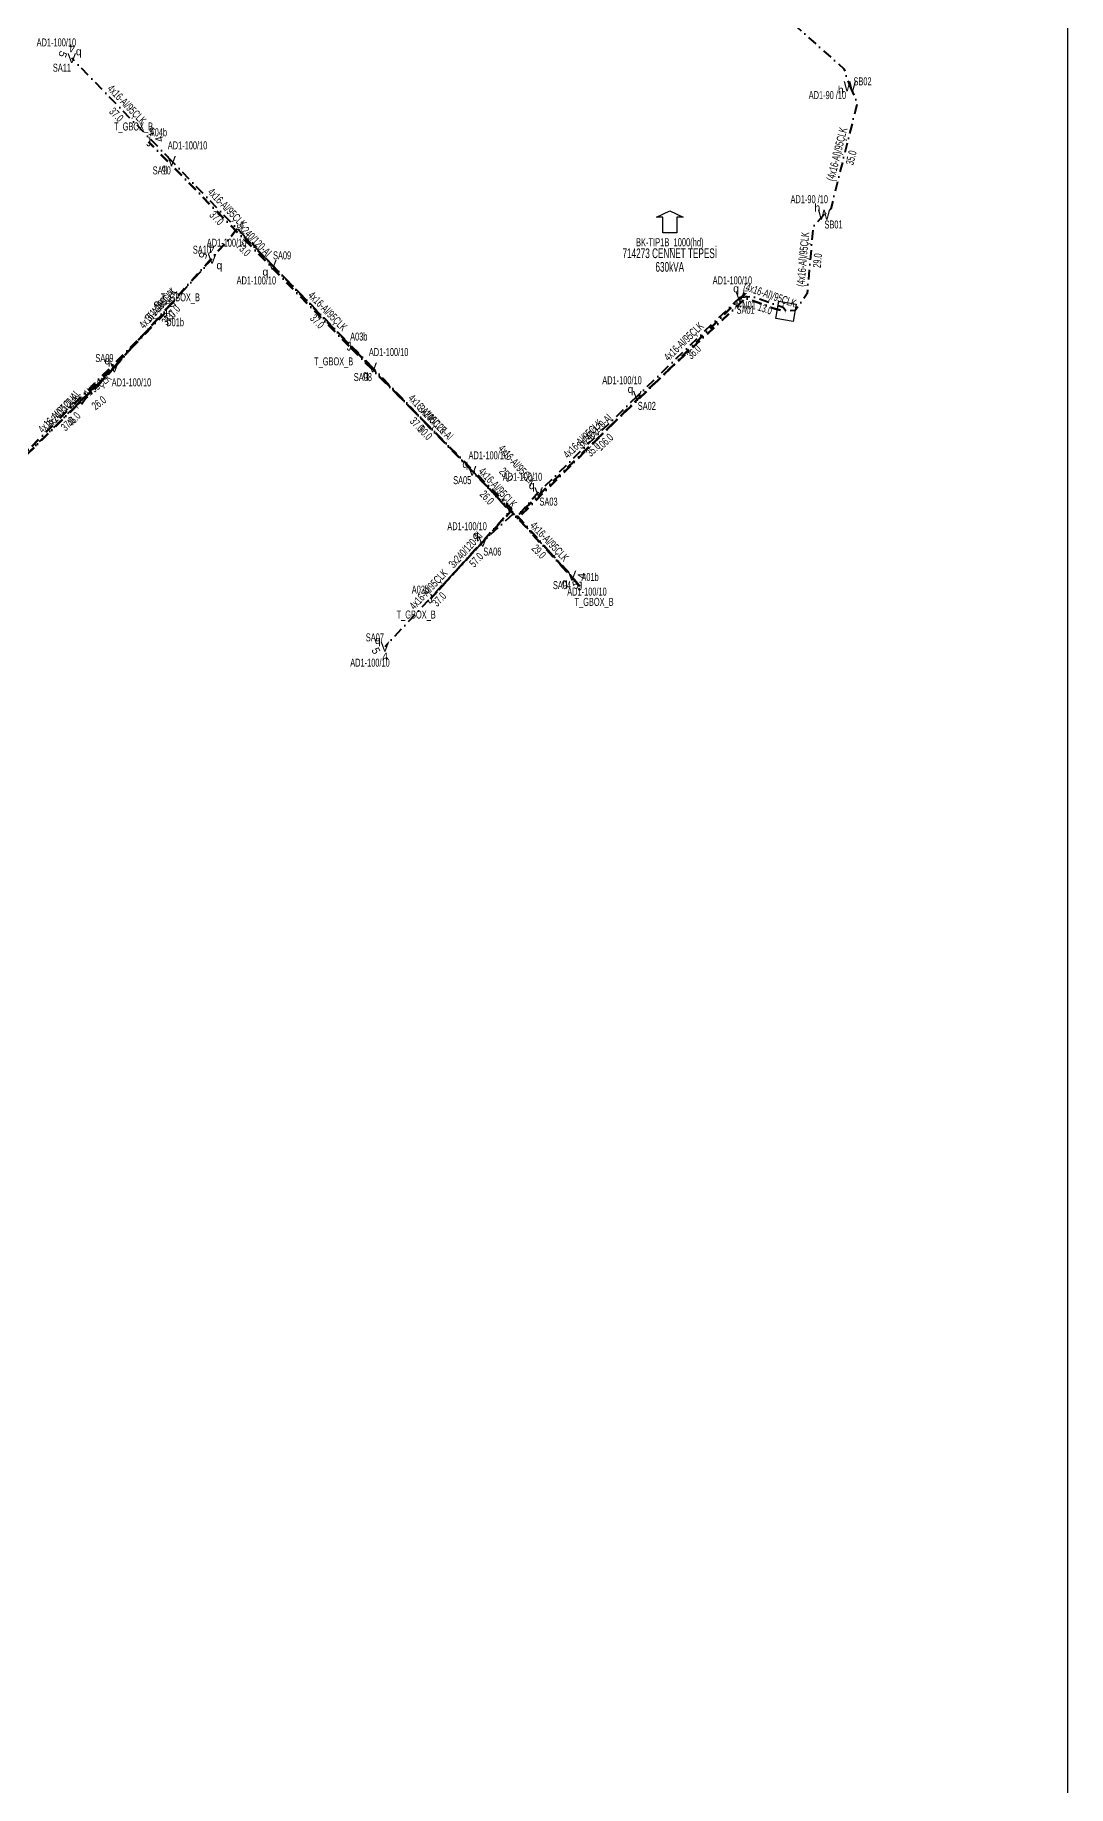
# Model space of a CAD drawing. Header units: millimetres. Extents: x 553786 to 559346, y 4090997 to 4099532.
# Drawn here: x 558333 to 558597.6, y 4093648.8 to 4094097.3 of the extents above; entities that cross this region are included whole.
import ezdxf
from ezdxf.enums import TextEntityAlignment as Align

# ---------------------------------------------------------------- set-up
doc = ezdxf.new("R2010")
doc.units = ezdxf.units.MM
doc.linetypes.add('DASHDOT', pattern=[5, 2.5, -1.25, 0, -1.25])
for name, color, linetype, lineweight in [('DIREK_AYD_MEVCUT', 190, 'Continuous', 25), ('DIREK_AYD_YENI', 152, 'Continuous', 25), ('DIREK_BOX_YENI', 5, 'Continuous', 25), ('HAT_AYD_YERALTI_MEVCUT', 150, 'DASHDOT', 40), ('HAT_AYD_YERALTI_YENI', 4, 'DASHDOT', 40), ('HAT_BOX_YERALTI_YENI', 5, 'DASHDOT', 50), ('HAT_OG_YERALTI_YENI', 1, 'DASHDOT', 70), ('NODE_AG_YENI', 5, 'Continuous', 25), ('TRAFO_MEVCUT', 5, 'Continuous', 30)]:
    doc.layers.add(name, color=color, linetype=linetype, lineweight=lineweight)
doc.layers.add('GER_DUS_NOD_ISIM', color=5, linetype='Continuous')
doc.styles.add('Direk', font='B_CAD')
doc.styles.get("Standard").update_dxf_attribs({"font": 'Arial'})

# ---------------------------------------------------------------- blocks, each defined once
blk = doc.blocks.new('MEV_BINA_KARE')
at = {"layer": 'TRAFO_MEVCUT', "linetype": 'Continuous'}
for p, q in [((-2.25, -2.25), (-2.25, 2.25)), ((-2.25, 2.25), (2.25, 2.25)), ((0, 1.8), (0, 2.7)), ((2.25, 2.25), (2.25, -2.25)), ((2.25, -2.25), (-2.25, -2.25))]:
    blk.add_line(p, q, dxfattribs=at)
blk = doc.blocks.new('MEV_BETKOSK')
at = {"layer": 'TRAFO_MEVCUT', "linetype": 'Continuous'}
for p, q in [((-3.4, 2), (0, 3.6)), ((-1.8, 2), (-3.4, 2)), ((-1.8, -2), (-1.8, 2)), ((0, 3.6), (3.4, 2)), ((3.4, 2), (1.8, 2)), ((1.8, 2), (1.8, -2)), ((1.8, -2), (-1.8, -2))]:
    blk.add_line(p, q, dxfattribs=at)

msp = doc.modelspace()

# ---------------------------------------------------------------- linework, layer by layer
msp.add_lwpolyline([(558597.578494, 4094279.053165), (557661.260668, 4094279.053165), (557661.260668, 4093399.073833), (558597.578494, 4093399.073833)], close=True)
at = {"layer": 'HAT_AYD_YERALTI_MEVCUT', "flags": 128}
for points in [[(558512.063755, 4094113.566845), (558540.186865, 4094088.648491), (558541.701849, 4094084.150881)], [(558541.701849, 4094084.150881), (558543.614879, 4094079.892022), (558536.811019, 4094052.747567), (558535.106662, 4094051.279927)], [(558535.106662, 4094051.279927), (558532.299394, 4094048.276993), (558530.779202, 4094031.074821), (558527.738818, 4094026.754275), (558525.351, 4094026.538)], [(558513.58292, 4094030.110585), (558516.61114, 4094030.35137), (558524.623787, 4094027.59433), (558525.351, 4094026.538)]]:
    msp.add_lwpolyline(points, dxfattribs=at)
at = {"layer": 'HAT_AYD_YERALTI_YENI', "flags": 128}
for points in [[(558367.98631, 4094065.047109), (558342.418595, 4094091.352749)], [(558393.789942, 4094038.397872), (558367.98631, 4094065.047109)], [(558353.328237, 4094012.142241), (558378.360005, 4094039.971839)], [(558419.489814, 4094012.116686), (558393.789942, 4094038.397872)], [(558513.58292, 4094030.110585), (558487.277085, 4094004.820288)], [(558326.925239, 4093985.970238), (558353.328237, 4094012.142241)], [(558353.328237, 4094012.142241), (558351.761111, 4094010.280323), (558348.575577, 4094006.801384), (558345.934937, 4094004.076915), (558344.635575, 4094002.274573), (558343.16523, 4094001.203567)], [(558444.972846, 4093985.685874), (558419.489814, 4094012.116686)], [(558487.277085, 4094004.820288), (558462.001, 4093980.2)], [(558462.001, 4093980.2), (558456.263257, 4093973.739891), (558444.972846, 4093985.685874)], [(558444.972846, 4093985.685874), (558455.337431, 4093974.559383), (558447.674322, 4093967.467436)], [(558462.001, 4093980.2), (558456.346004, 4093973.774938), (558470.524054, 4093958.806191)], [(558447.674322, 4093967.467436), (558422.622308, 4093940.6207)]]:
    msp.add_lwpolyline(points, dxfattribs=at)
at = {"layer": 'HAT_BOX_YERALTI_YENI', "flags": 128}
for points in [[(558413.448396, 4094017.593925), (558362.117535, 4094069.920959)], [(558514.913099, 4094031.11013), (558492.702782, 4094008.950339), (558462.469866, 4093979.835038), (558456.519624, 4093974.168141), (558472.565819, 4093956.141852)], [(558366.384928, 4094026.161509), (558301.389953, 4093961.145531), (558273.074639, 4093933.677608), (558257.136492, 4093917.881133), (558265.001693, 4093898.628536), (558272.15615, 4093882.052863), (558262.530987, 4093874.982717), (558255.730711, 4093871.511742), (558253.741, 4093870.607)], [(558366.384928, 4094026.161509), (558342.412766, 4094001.18922), (558343.16523, 4094001.203567)], [(558434.308553, 4093952.882097), (558455.120232, 4093975.811778), (558413.448396, 4094017.593925)], [(558472.565819, 4093956.141852), (558454.977187, 4093975.38805), (558434.308553, 4093952.882097)]]:
    msp.add_lwpolyline(points, dxfattribs=at)
at = {"layer": 'HAT_OG_YERALTI_YENI', "flags": 128}
msp.add_lwpolyline([(558253.741, 4093870.607), (558263.885745, 4093875.950412), (558272.307038, 4093882.278105), (558258.161252, 4093917.018491), (558257.953226, 4093918.682701), (558264.714079, 4093924.819476), (558350.100127, 4094008.676697), (558383.210272, 4094045.602462), (558384.684772, 4094047.648725), (558456.700305, 4093973.521367), (558486.947117, 4094003.666118), (558514.995571, 4094029.89175), (558522.584755, 4094027.119711), (558525.351, 4094026.538)], dxfattribs=at)

# ---------------------------------------------------------------- block references
at = {"layer": 'TRAFO_MEVCUT'}
msp.add_blockref('MEV_BETKOSK', (558495.589068, 4094048.649393), dxfattribs=at)
msp.add_blockref('MEV_BETKOSK', (558495.589068, 4094048.649393), dxfattribs=at)
at = {"layer": 'TRAFO_MEVCUT', "rotation": 79.938535}
msp.add_blockref('MEV_BINA_KARE', (558525.351, 4094026.538), dxfattribs=at)
msp.add_blockref('MEV_BINA_KARE', (558525.351, 4094026.538), dxfattribs=at)

# ---------------------------------------------------------------- texts
at = {"layer": 'DIREK_AYD_MEVCUT', "color": 40, "style": 'Direk'}
for p in [(558539.374247, 4094083.238593), (558533.375345, 4094053.083407)]:
    msp.add_text('h', height=2, dxfattribs=at).set_placement(p, align=Align.MIDDLE_CENTER)
at = {"layer": 'DIREK_AYD_MEVCUT', "style": 'Direk'}
for p in [(558541.701849, 4094084.150881), (558535.106662, 4094051.279927)]:
    msp.add_text('W', height=2.5, dxfattribs=at).set_placement(p, align=Align.MIDDLE_CENTER)
at = {"layer": 'DIREK_AYD_MEVCUT', "width": 0.53}
for s, p in [('SB02', (558544.960491, 4094085.428085)), ('AD1-90 /10', (558535.965529, 4094081.902567)), ('AD1-90 /10', (558531.311999, 4094055.232758)), ('SB01', (558537.530505, 4094048.755053))]:
    msp.add_text(s, height=2.05, dxfattribs=at).set_placement(p, align=Align.MIDDLE_CENTER)
at = {"layer": 'DIREK_AYD_YENI', "width": 0.53}
for s, p in [('AD1-100/10', (558338.488076, 4094095.39671)), ('SA11', (558339.908769, 4094088.913329)), ('AD1-100/10', (558372.079766, 4094069.018199)), ('SA10', (558365.474173, 4094062.610068)), ('SA10', (558375.757784, 4094042.312447)), ('AD1-100/10', (558382.07336, 4094044.10024)), ('SA09', (558396.29837, 4094040.838731)), ('AD1-100/10', (558389.704862, 4094034.42283)), ('AD1-100/10', (558511.631505, 4094034.450791)), ('SA01', (558515.01817, 4094026.918398)), ('AD1-100/10', (558423.580773, 4094016.088956)), ('SA09', (558350.794099, 4094014.556396)), ('AD1-100/10', (558357.715431, 4094008.324697)), ('SA08', (558416.978783, 4094009.678506)), ('AD1-100/10', (558483.358768, 4094008.869371)), ('SA02', (558489.711012, 4094002.305134)), ('AD1-100/10', (558449.110574, 4093989.635693)), ('AD1-100/10', (558457.864509, 4093984.150421)), ('SA05', (558442.432431, 4093983.278325)), ('SA03', (558464.537591, 4093977.788422)), ('AD1-100/10', (558443.676128, 4093971.482149)), ('SA06', (558450.144089, 4093964.987466)), ('SA04', (558467.982977, 4093956.399342)), ('AD1-100/10', (558474.38245, 4093954.732616)), ('SA07', (558420.063379, 4093943.008562)), ('AD1-100/10', (558418.805711, 4093936.530683))]:
    msp.add_text(s, height=2.05, dxfattribs=at).set_placement(p, align=Align.MIDDLE_CENTER)
at = {"layer": 'DIREK_AYD_YENI', "color": 32, "style": 'Direk'}
for s, rotation, p in [('5', 246.599634, (558340.124215, 4094092.345634)), ('4', 179.128087, (558342.456638, 4094093.85246)), ('4', 183.029708, (558378.22787, 4094042.468345)), ('5', 250.529708, (558376.002969, 4094040.805134)), ('4', 448.446059, (558473.023135, 4093958.738396)), ('5', 380.946059, (558471.417776, 4093956.471398)), ('5', 294.48057, (558420.347053, 4093939.584738)), ('4', 361.98057, (558422.708709, 4093938.122193))]:
    msp.add_text(s, height=2, rotation=rotation, dxfattribs=at).set_placement(p, align=Align.MIDDLE_CENTER)
at = {"layer": 'DIREK_AYD_YENI', "style": 'Direk'}
for p in [(558342.418595, 4094091.352749), (558367.98631, 4094065.047109), (558378.360005, 4094039.971839), (558393.789942, 4094038.397872), (558513.58292, 4094030.110585), (558353.328237, 4094012.142241), (558419.489814, 4094012.116686), (558487.277085, 4094004.820288), (558444.972846, 4093985.685874), (558462.001, 4093980.2), (558447.674322, 4093967.467436), (558470.524054, 4093958.806191), (558422.622308, 4093940.6207)]:
    msp.add_text('V', height=2.5, dxfattribs=at).set_placement(p, align=Align.MIDDLE_CENTER)
at = {"layer": 'DIREK_AYD_YENI', "color": 4, "style": 'Direk'}
for p in [(558344.211328, 4094093.095193), (558366.191926, 4094063.306365), (558380.218734, 4094038.299976), (558391.998209, 4094036.654402), (558512.557741, 4094032.390719), (558351.56047, 4094013.910008), (558417.69622, 4094010.375129), (558485.538566, 4094006.616827), (558443.205079, 4093987.453641), (558460.233233, 4093981.967767), (558445.910203, 4093969.238844), (558468.708999, 4093957.087013), (558420.794502, 4093942.326316)]:
    msp.add_text('q', height=2, dxfattribs=at).set_placement(p, align=Align.MIDDLE_CENTER)
at = {"layer": 'DIREK_BOX_YENI', "width": 0.53}
for s, p in [('T_GBOX_B', (558358.253026, 4094073.860466)), ('A04b', (558364.616077, 4094072.371935)), ('T_GBOX_B', (558370.245743, 4094030.102658)), ('D01b', (558368.897531, 4094023.724949)), ('A03b', (558415.93676, 4094020.055234)), ('T_GBOX_B', (558409.503046, 4094013.691471)), ('A01b', (558475.172484, 4093958.477509)), ('A02b', (558431.720325, 4093955.238168)), ('T_GBOX_B', (558430.638312, 4093948.86204)), ('T_GBOX_B', (558476.203007, 4093952.109248))]:
    msp.add_text(s, height=2.05, dxfattribs=at).set_placement(p, align=Align.MIDDLE_CENTER)
at = {"layer": 'DIREK_BOX_YENI', "style": 'Direk', "width": 0.8}
for p in [(558362.117535, 4094069.920959), (558366.384928, 4094026.161509), (558413.448396, 4094017.593925), (558434.308553, 4093952.882097), (558472.565819, 4093956.141852)]:
    msp.add_text('J', height=2.25, dxfattribs=at).set_placement(p, align=Align.MIDDLE_CENTER)
at = {"layer": 'DIREK_BOX_YENI', "color": 32, "style": 'Direk'}
for s, rotation, p in [('5', 524.449393, (558362.868185, 4094072.618462)), ('4', 464.449393, (558364.828966, 4094070.619628)), ('5', 225.299596, (558364.394703, 4094028.131028)), ('4', 135.589935, (558368.344336, 4094028.161688))]:
    msp.add_text(s, height=2, rotation=rotation, dxfattribs=at).set_placement(p, align=Align.MIDDLE_CENTER)
at = {"layer": 'GER_DUS_NOD_ISIM', "width": 0.6}
msp.add_text('A-N01', height=2.1, dxfattribs=at).set_placement((558514.913099, 4094029.11013), align=Align.TOP_CENTER)
msp.add_text('A-N01', height=2.1, dxfattribs=at).set_placement((558514.913099, 4094029.11013), align=Align.TOP_CENTER)
at = {"layer": 'HAT_AYD_YERALTI_MEVCUT', "lineweight": 30, "width": 0.53}
for rotation, p in [(435.928506, (558539.388455, 4094066.526457)), (444.949772, (558530.692598, 4094039.750731)), (341.012376, (558520.894023, 4094029.7766))]:
    msp.add_text('(4x16-Al)/95ÇLK', height=2.05, rotation=rotation, dxfattribs=at).set_placement(p, align=Align.CENTER)
for s, rotation, p in [('35.0', 435.928506, (558541.037443, 4094066.113132)), ('29.0', 444.949772, (558532.385998, 4094039.601082)), ('13.0', 341.012376, (558520.340904, 4094028.169099))]:
    msp.add_text(s, height=2.05, rotation=rotation, dxfattribs=at).set_placement(p, align=Align.TOP_CENTER)
at = {"layer": 'HAT_AYD_YERALTI_YENI', "lineweight": 30, "width": 0.53}
for rotation, p in [(314.184993, (558355.811982, 4094078.79236)), (314.076402, (558381.498777, 4094052.313765)), (48.029707, (558365.212153, 4094026.625473)), (314.359276, (558407.247603, 4094025.851561)), (403.872426, (558499.840906, 4094018.078189)), (397.405357, (558347.702967, 4094005.23414)), (44.748265, (558339.528344, 4093999.659915)), (313.95408, (558432.843242, 4093999.491249)), (404.247516, (558474.046086, 4093993.118938)), (311.765595, (558455.745948, 4093986.487263)), (312.969589, (558450.777097, 4093980.701997)), (313.446057, (558464.052148, 4093966.875085)), (406.980568, (558434.526861, 4093954.623978))]:
    msp.add_text('4x16-Al/95ÇLK', height=2.05, rotation=rotation, dxfattribs=at).set_placement(p, align=Align.CENTER)
for s, rotation, p in [('37.0', 314.184993, (558354.592923, 4094077.607498)), ('37.0', 314.076402, (558380.277475, 4094051.131216)), ('37.0', 48.029707, (558366.476089, 4094025.488606)), ('37.0', 314.359276, (558406.032154, 4094024.662997)), ('36.0', 403.872426, (558501.019099, 4094016.852685)), ('26.0', 397.405357, (558348.735633, 4094003.883732)), ('37.0', 44.748265, (558340.725132, 4093998.452563)), ('37.0', 313.95408, (558431.619418, 4093998.311311)), ('35.0', 404.247516, (558475.232277, 4093991.901173)), ('25.0', 311.765595, (558454.477958, 4093985.354919)), ('26.0', 312.969589, (558449.53318, 4093979.54326)), ('29.0', 313.446057, (558462.81791, 4093965.706044)), ('37.0', 406.980568, (558435.769769, 4093953.464159))]:
    msp.add_text(s, height=2.05, rotation=rotation, dxfattribs=at).set_placement(p, align=Align.TOP_CENTER)
at = {"layer": 'HAT_BOX_YERALTI_YENI', "lineweight": 30, "width": 0.53}
for rotation, p in [(314.449393, (558388.389754, 4094044.352679)), (48.576334, (558340.832318, 4094000.682768)), (314.924266, (558434.886148, 4093997.303097)), (403.921163, (558476.996706, 4093995.004939)), (407.436784, (558444.016818, 4093964.710016))]:
    msp.add_text('3x240/120-Al', height=2.05, rotation=rotation, dxfattribs=at).set_placement(p, align=Align.CENTER)
for s, rotation, p in [('73.0', 314.449393, (558387.176176, 4094043.162205)), ('46.0', 48.576334, (558342.107042, 4093999.558011)), ('90.0', 314.924266, (558433.682479, 4093996.102606)), ('106.0', 403.921163, (558478.175942, 4093993.780437)), ('57.0', 407.436784, (558445.268922, 4093963.560131))]:
    msp.add_text(s, height=2.05, rotation=rotation, dxfattribs=at).set_placement(p, align=Align.TOP_CENTER)
at = {"layer": 'HAT_OG_YERALTI_YENI', "lineweight": 30, "width": 0.53}
msp.add_text('3(1x150)-AL', height=2.05, rotation=48.118443, dxfattribs=at).set_placement((558366.022352, 4094027.707033), align=Align.CENTER)
msp.add_text('437.0', height=2.05, rotation=48.118443, dxfattribs=at).set_placement((558367.288047, 4094026.572125), align=Align.TOP_CENTER)
at = {"layer": 'NODE_AG_YENI', "style": 'Direk'}
msp.add_text('E', height=1.4, dxfattribs=at).set_placement((558514.913099, 4094031.11013), align=Align.MIDDLE_CENTER)
at = {"layer": 'TRAFO_MEVCUT', "width": 0.6}
for s, height, p in [('714273 CENNET TEPESİ', 2.5, (558495.589068, 4094040.149393)), ('714273 CENNET TEPESİ', 2.5, (558495.589068, 4094040.149393)), ('BK-TIP1B_1000(hd)', 2.1, (558495.589068, 4094043.149393)), ('BK-TIP1B_1000(hd)', 2.1, (558495.589068, 4094043.149393)), ('630kVA', 2.5, (558495.589068, 4094036.649393)), ('630kVA', 2.5, (558495.589068, 4094036.649393))]:
    msp.add_text(s, height=height, dxfattribs=at).set_placement(p, align=Align.CENTER)

doc.saveas('drawing.dxf')
